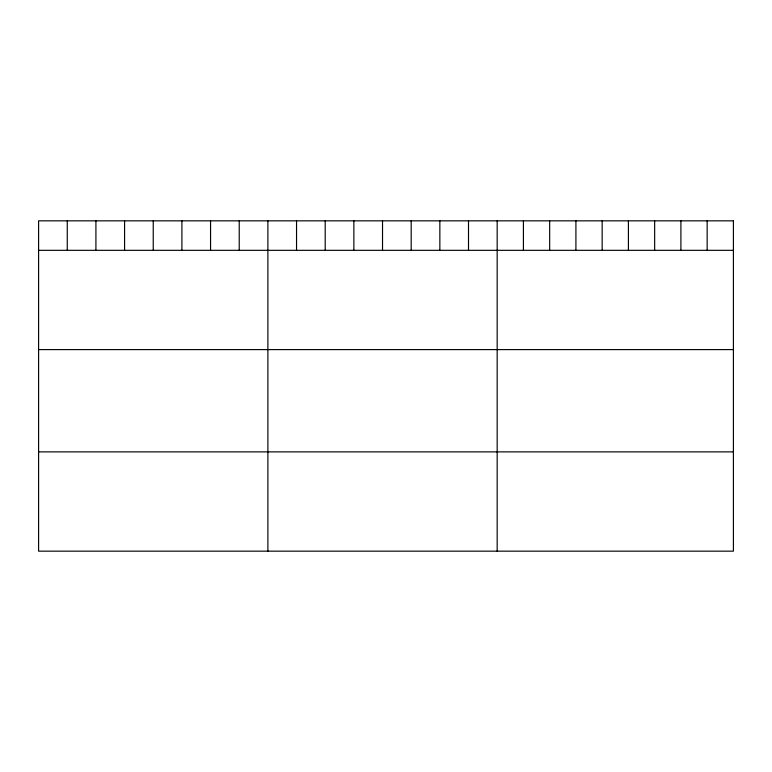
<?xml version="1.0" encoding="UTF-8"?>
<svg xmlns="http://www.w3.org/2000/svg" width="772" height="772" viewBox="0 0 772 772"><rect width="100%" height="100%" fill="white"/><g stroke="black" fill="none" stroke-linecap="round" stroke-linejoin="round"><path stroke-width="1.16" d="M38.6 250.321L733.4 250.321M38.6 349.6L733.4 349.6M38.6 451.881L733.4 451.881M707.152 220.84L707.152 250.321M680.904 220.84L680.904 250.321M654.656 220.84L654.656 250.321M628.408 220.84L628.408 250.321M602.16 220.84L602.16 250.321M575.912 220.84L575.912 250.321M549.664 220.84L549.664 250.321M523.416 220.84L523.416 250.321M497.168 220.84L497.168 551.16M468.507 220.84L468.507 250.321M439.847 220.84L439.847 250.321M411.187 220.84L411.187 250.321M382.526 220.84L382.526 250.321M353.865 220.84L353.865 250.321M325.205 220.84L325.205 250.321M296.545 220.84L296.545 250.321M267.884 220.84L267.884 551.16M239.224 220.84L239.224 250.321M210.563 220.84L210.563 250.321M181.903 220.84L181.903 250.321M153.242 220.84L153.242 250.321M124.581 220.84L124.581 250.321M95.921 220.84L95.921 250.321M67.261 220.84L67.261 250.321M733.4 220.84L38.6 220.84L38.6 551.16L733.4 551.16L733.4 220.84"/></g></svg>
